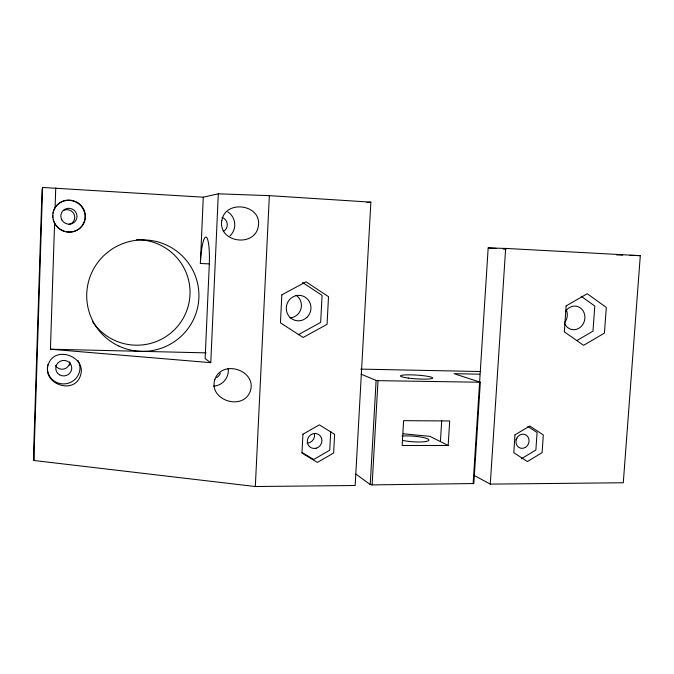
<?xml version="1.0" encoding="UTF-8"?>
<svg xmlns="http://www.w3.org/2000/svg" width="674" height="674" viewBox="0 0 674 674"><rect width="100%" height="100%" fill="white"/><g stroke="black" fill="none" stroke-linecap="round" stroke-linejoin="round"><path stroke-width="1.01" d="M33.86 460.485L42.605 187.473L203.27 197.179L218.3 193.809L269.347 195.654L370.868 202.149L355.164 485.499L255.328 486.527L33.86 460.485L33.7 449.794L42.015 189.824L42.605 187.473M218.3 193.809L210.777 362.671L50.424 349.208L54.594 222.858C52.024 218.022 52.353 211.872 55.327 207.289A16.378 15.898 26.2 0 1 80.021 204.424A16.378 15.898 26.2 0 1 79.212 228.874A16.378 15.898 26.2 0 1 54.796 223.313L54.594 222.858M55.091 207.718L55.74 187.945M69.658 365.257L69.767 362.132M209.656 263.896L200.38 263.475L203.27 197.179M255.328 486.527L269.347 195.654M330.715 431.764L329.729 450.232L313.671 459.5L302.036 452.431M479.711 374.188L454.04 373.682L480.326 382.234L473.839 483.536L372.115 484.909L370.228 484.572L376.117 380.431L361.045 374.129M372.115 484.909L378.021 380.658L376.117 380.431M440.417 441.596L441.706 420.669M448.168 445.489L449.684 420.972L403.6 420.66L402.142 445.48L448.168 445.489L429.987 436.364L403.237 433.778M473.106 483.881L488.17 247.965L505.652 248.42L640.3 255.665L623.29 482.752L490.276 484.117L474.563 475.633M490.276 484.117L505.652 248.42M521.339 458.783L535.872 450.013L537.068 432.539L527.877 426.465M576.944 340.538L592.977 331.161L594.788 306.021L581.156 296.24M298.178 334.784L320.664 322.433L322.079 295.364L302.584 282.499M480.326 382.234L378.021 380.658M366.867 202.554L370.868 202.149M360.716 369.116L480.747 371.543M50.424 349.208L206.118 352.864M503.234 248.849L506.149 248.925L503.158 248.765M616.558 254.898L622.751 255.101M629.979 255.328L640.3 255.665M488.17 247.965L496.165 248.394M210.777 362.671L205.132 358.694L209.269 264.916A27.103 4.465 -87.7 0 0 206.017 237.071A27.103 4.465 -87.7 0 0 200.38 263.475M355.897 474.083L370.228 484.572M314.421 433.904A7.439 7.043 -57.4 0 1 307.049 443.104M136.611 239.691A53.187 52.757 -1.5 0 1 183.817 317.193A53.187 52.757 -1.5 0 1 92.633 321.784M69.801 362.031A7.641 7.389 -10.1 0 1 55.453 365.443M63.457 210.423A7.743 7.515 25.7 0 1 74.283 214.686A7.743 7.515 25.7 0 1 68.832 224.577M222.075 217.407A7.65 7.498 76.1 0 1 223.254 231.477M220.339 373.076A7.557 7.363 -49.8 0 1 216.683 377.541M228.149 368.333A15.35 14.946 -49.8 0 1 213.557 386.16M78.091 360.582A16.294 15.738 -11.4 0 1 67.906 383.329A16.294 15.738 -11.4 0 1 47.45 368.897M47.45 367.869A16.294 15.738 -11.4 0 1 47.871 364.777M227.888 211.88A15.308 14.997 76.1 0 1 229.893 236.018M52.917 213.254A16.269 15.788 26.1 0 1 75.539 201.897A16.269 15.788 26.1 0 1 81.402 226.557A16.269 15.788 26.1 0 1 55.757 225.192M55.352 224.611A16.269 15.788 26.1 0 1 53.128 219.48M52.783 217.416A16.269 15.788 26.1 0 1 52.707 215.326M516.756 438.142A7.026 6.344 -68.8 0 1 516.006 439.81M565.435 311.649A11.871 10.616 -77.9 0 1 581.713 309.088A11.871 10.616 -77.9 0 1 580.449 327.176A11.871 10.616 -77.9 0 1 564.61 323.495M402.016 436.112A16.058 2.831 4.1 0 1 424.173 437.721A16.058 2.831 4.1 0 1 424.814 441.681A16.058 2.831 4.1 0 1 402.715 440.417M296.004 295.212A12.326 11.93 -75.1 0 1 289.93 317.909M566.329 309.914A11.492 10.329 -77.9 0 1 564.391 322.922M281.833 294.858L280.451 322.863L303.182 337.48L327.058 324.337L328.516 296.67L306.03 281.816L281.833 294.858M302.938 434.216L301.969 453.071L317.37 462.415L333.622 453.012L334.624 434.317L319.341 424.856L302.938 434.216M514.978 434.873L513.79 452.701L527.397 461.538L542.09 452.65L543.311 434.957L529.806 426.019L514.978 434.873M566.143 305.895L564.332 331.835L583.583 345.332L604.435 333.099L606.305 307.454L587.256 293.738L566.143 305.895M221.847 220.474C217.727 242.337 254.561 247.973 258.294 226.498C262.506 204.559 225.504 198.923 221.847 220.474M48.25 364.558C41.763 383.75 73.988 395.36 80.433 375.747C87.039 356.487 54.628 344.827 48.25 364.558M214.905 379.319C208.047 400.036 242.969 411.511 250.273 391.215C257.274 370.43 222.134 358.888 214.905 379.319M316.131 448.244A7.633 7.212 -57.6 0 0 320.091 435.682A7.633 7.212 -57.6 0 0 307.656 439.01A7.633 7.212 -57.6 0 0 316.131 448.244M59.531 374.811A8.021 7.751 -11.4 0 0 71.764 368.324A8.021 7.751 -11.4 0 0 59.994 361.374A8.021 7.751 -11.4 0 0 59.531 374.811M119.045 346.15A56.119 55.723 -6.9 0 0 198.729 290.747A56.119 55.723 -6.9 0 0 110.696 249.995A56.119 55.723 -6.9 0 0 119.045 346.15M61.789 219.808A8.13 7.894 26.1 0 0 75.791 220.583A8.13 7.894 26.1 0 0 69.186 208.3A8.13 7.894 26.1 0 0 61.789 219.808M525.358 447.435A7.203 6.479 -68.9 0 0 526.209 435.109A7.203 6.479 -68.9 0 0 515.947 441.243A7.203 6.479 -68.9 0 0 525.358 447.435M306.847 317.429A12.764 12.317 -75 0 0 302.474 295.92A12.764 12.317 -75 0 0 286.534 310.916A12.764 12.317 -75 0 0 306.847 317.429M408.326 378.072A16.125 1.879 3.7 0 0 432.708 378.038A16.125 1.879 3.7 0 0 408.806 374.837A16.125 1.879 3.7 0 0 408.326 378.072"/></g></svg>
